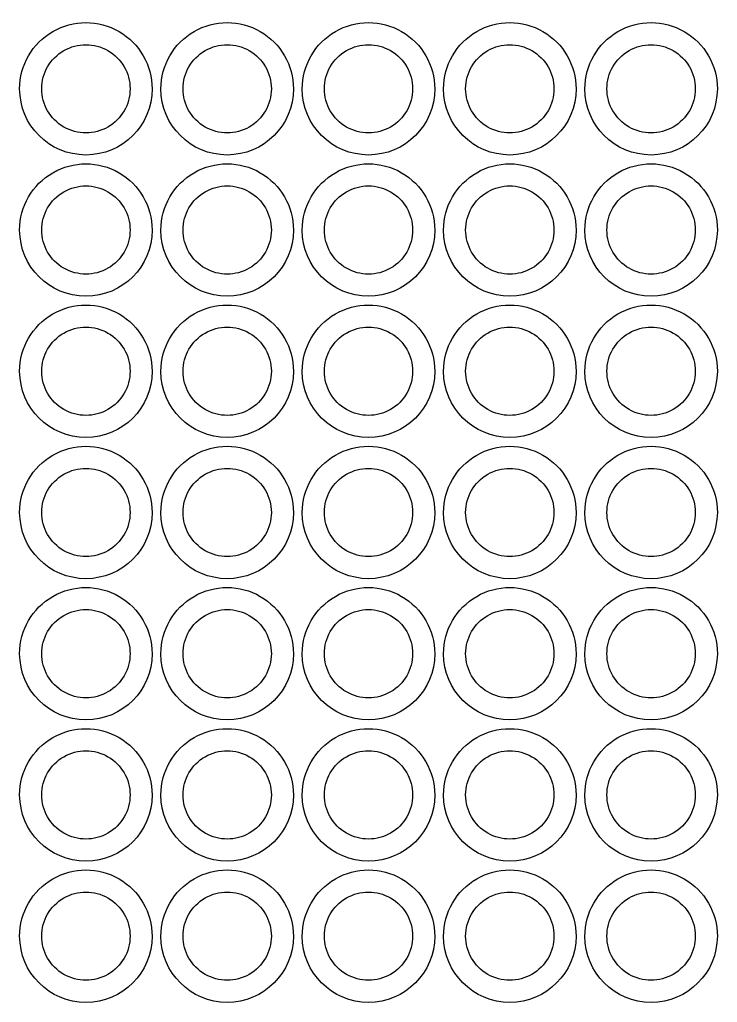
# Model space of a CAD drawing. Extents: x 9 to 391, y 39 to 560.
# Drawn here: x 121.9 to 200.9, y 256.5 to 367.8 of the extents above; entities that cross this region are included whole.
import ezdxf

# ---------------------------------------------------------------- set-up
doc = ezdxf.new("R2010")
doc.units = 0
doc.layers.add('Capa_2', color=7, linetype='CONTINUOUS')

msp = doc.modelspace()

# ---------------------------------------------------------------- linework, layer by layer
at = {"layer": 'Capa_2', "color": 5}
for points in [[(134.38403, 359.990904)], [(150.38403, 359.990904)], [(166.38403, 359.990904)], [(182.38403, 359.990904)], [(198.38403, 359.990904)], [(134.38403, 343.990904)], [(150.38403, 343.990904)], [(166.38403, 343.990904)], [(182.38403, 343.990904)], [(198.38403, 343.990904)], [(134.38403, 327.990904)], [(150.38403, 327.990904)], [(166.38403, 327.990904)], [(182.38403, 327.990904)], [(198.38403, 327.990904)], [(134.38403, 311.990904)], [(150.38403, 311.990904)], [(166.38403, 311.990904)], [(182.38403, 311.990904)], [(198.38403, 311.990904)], [(134.38403, 295.990904)], [(150.38403, 295.990904)], [(166.38403, 295.990904)], [(182.38403, 295.990904)], [(198.38403, 295.990904)], [(134.38403, 279.990904)], [(150.38403, 279.990904)], [(166.38403, 279.990904)], [(182.38403, 279.990904)], [(198.38403, 279.990904)], [(134.38403, 263.990904)], [(150.38403, 263.990904)], [(166.38403, 263.990904)], [(182.38403, 263.990904)], [(198.38403, 263.990904)]]:
    msp.add_lwpolyline(points, close=True, dxfattribs=at)
at = {"layer": 'Capa_2', "color": 7}
for points in [[(136.88403, 359.990904)], [(152.88403, 359.990904)], [(168.88403, 359.990904)], [(184.88403, 359.990904)], [(200.88403, 359.990904)], [(136.88403, 343.990904)], [(152.88403, 343.990904)], [(168.88403, 343.990904)], [(184.88403, 343.990904)], [(200.88403, 343.990904)], [(136.88403, 327.990904)], [(152.88403, 327.990904)], [(168.88403, 327.990904)], [(184.88403, 327.990904)], [(200.88403, 327.990904)], [(136.88403, 311.990904)], [(152.88403, 311.990904)], [(168.88403, 311.990904)], [(184.88403, 311.990904)], [(200.88403, 311.990904)], [(136.88403, 295.990904)], [(152.88403, 295.990904)], [(168.88403, 295.990904)], [(184.88403, 295.990904)], [(200.88403, 295.990904)], [(136.88403, 279.990904)], [(152.88403, 279.990904)], [(168.88403, 279.990904)], [(184.88403, 279.990904)], [(200.88403, 279.990904)], [(136.88403, 263.990904)], [(152.88403, 263.990904)], [(168.88403, 263.990904)], [(184.88403, 263.990904)], [(200.88403, 263.990904)]]:
    msp.add_lwpolyline(points, close=True, dxfattribs=at)
for points in [[(125.63403, 366.486095), (127.954538, 367.825841), (130.813522, 367.825841), (133.13403, 366.486095)], [(141.63403, 366.486095), (143.954538, 367.825841), (146.813522, 367.825841), (149.13403, 366.486095)], [(157.63403, 366.486095), (159.954538, 367.825841), (162.813522, 367.825841), (165.13403, 366.486095)], [(173.63403, 366.486095), (175.954538, 367.825841), (178.813522, 367.825841), (181.13403, 366.486095)], [(189.63403, 366.486095), (191.954538, 367.825841), (194.813522, 367.825841), (197.13403, 366.486095)], [(121.88403, 359.990904), (121.88403, 362.670396), (123.313522, 365.146349), (125.63403, 366.486095)], [(133.13403, 366.486095), (135.454538, 365.146349), (136.88403, 362.670396), (136.88403, 359.990904)], [(137.88403, 359.990904), (137.88403, 362.670396), (139.313522, 365.146349), (141.63403, 366.486095)], [(149.13403, 366.486095), (151.454538, 365.146349), (152.88403, 362.670396), (152.88403, 359.990904)], [(153.88403, 359.990904), (153.88403, 362.670396), (155.313522, 365.146349), (157.63403, 366.486095)], [(165.13403, 366.486095), (167.454538, 365.146349), (168.88403, 362.670396), (168.88403, 359.990904)], [(169.88403, 359.990904), (169.88403, 362.670396), (171.313522, 365.146349), (173.63403, 366.486095)], [(181.13403, 366.486095), (183.454538, 365.146349), (184.88403, 362.670396), (184.88403, 359.990904)], [(185.88403, 359.990904), (185.88403, 362.670396), (187.313522, 365.146349), (189.63403, 366.486095)], [(197.13403, 366.486095), (199.454538, 365.146349), (200.88403, 362.670396), (200.88403, 359.990904)], [(129.38403, 352.490904), (125.241894, 352.490904), (121.88403, 355.848769), (121.88403, 359.990904)], [(136.88403, 359.990904), (136.88403, 355.848769), (133.526165, 352.490904), (129.38403, 352.490904)], [(145.38403, 352.490904), (141.241894, 352.490904), (137.88403, 355.848769), (137.88403, 359.990904)], [(152.88403, 359.990904), (152.88403, 355.848769), (149.526165, 352.490904), (145.38403, 352.490904)], [(161.38403, 352.490904), (157.241894, 352.490904), (153.88403, 355.848769), (153.88403, 359.990904)], [(168.88403, 359.990904), (168.88403, 355.848769), (165.526165, 352.490904), (161.38403, 352.490904)], [(177.38403, 352.490904), (173.241894, 352.490904), (169.88403, 355.848769), (169.88403, 359.990904)], [(184.88403, 359.990904), (184.88403, 355.848769), (181.526165, 352.490904), (177.38403, 352.490904)], [(193.38403, 352.490904), (189.241894, 352.490904), (185.88403, 355.848769), (185.88403, 359.990904)], [(200.88403, 359.990904), (200.88403, 355.848769), (197.526165, 352.490904), (193.38403, 352.490904)], [(125.63403, 350.486095), (127.954538, 351.825841), (130.813522, 351.825841), (133.13403, 350.486095)], [(141.63403, 350.486095), (143.954538, 351.825841), (146.813522, 351.825841), (149.13403, 350.486095)], [(157.63403, 350.486095), (159.954538, 351.825841), (162.813522, 351.825841), (165.13403, 350.486095)], [(173.63403, 350.486095), (175.954538, 351.825841), (178.813522, 351.825841), (181.13403, 350.486095)], [(189.63403, 350.486095), (191.954538, 351.825841), (194.813522, 351.825841), (197.13403, 350.486095)], [(121.88403, 343.990904), (121.88403, 346.670396), (123.313522, 349.146349), (125.63403, 350.486095)], [(133.13403, 350.486095), (135.454538, 349.146349), (136.88403, 346.670396), (136.88403, 343.990904)], [(137.88403, 343.990904), (137.88403, 346.670396), (139.313522, 349.146349), (141.63403, 350.486095)], [(149.13403, 350.486095), (151.454538, 349.146349), (152.88403, 346.670396), (152.88403, 343.990904)], [(153.88403, 343.990904), (153.88403, 346.670396), (155.313522, 349.146349), (157.63403, 350.486095)], [(165.13403, 350.486095), (167.454538, 349.146349), (168.88403, 346.670396), (168.88403, 343.990904)], [(169.88403, 343.990904), (169.88403, 346.670396), (171.313522, 349.146349), (173.63403, 350.486095)], [(181.13403, 350.486095), (183.454538, 349.146349), (184.88403, 346.670396), (184.88403, 343.990904)], [(185.88403, 343.990904), (185.88403, 346.670396), (187.313522, 349.146349), (189.63403, 350.486095)], [(197.13403, 350.486095), (199.454538, 349.146349), (200.88403, 346.670396), (200.88403, 343.990904)], [(129.38403, 336.490904), (125.241894, 336.490904), (121.88403, 339.848769), (121.88403, 343.990904)], [(136.88403, 343.990904), (136.88403, 339.848769), (133.526165, 336.490904), (129.38403, 336.490904)], [(145.38403, 336.490904), (141.241894, 336.490904), (137.88403, 339.848769), (137.88403, 343.990904)], [(152.88403, 343.990904), (152.88403, 339.848769), (149.526165, 336.490904), (145.38403, 336.490904)], [(161.38403, 336.490904), (157.241894, 336.490904), (153.88403, 339.848769), (153.88403, 343.990904)], [(168.88403, 343.990904), (168.88403, 339.848769), (165.526165, 336.490904), (161.38403, 336.490904)], [(177.38403, 336.490904), (173.241894, 336.490904), (169.88403, 339.848769), (169.88403, 343.990904)], [(184.88403, 343.990904), (184.88403, 339.848769), (181.526165, 336.490904), (177.38403, 336.490904)], [(193.38403, 336.490904), (189.241894, 336.490904), (185.88403, 339.848769), (185.88403, 343.990904)], [(200.88403, 343.990904), (200.88403, 339.848769), (197.526165, 336.490904), (193.38403, 336.490904)], [(125.63403, 334.486095), (127.954538, 335.825841), (130.813522, 335.825841), (133.13403, 334.486095)], [(141.63403, 334.486095), (143.954538, 335.825841), (146.813522, 335.825841), (149.13403, 334.486095)], [(157.63403, 334.486095), (159.954538, 335.825841), (162.813522, 335.825841), (165.13403, 334.486095)], [(173.63403, 334.486095), (175.954538, 335.825841), (178.813522, 335.825841), (181.13403, 334.486095)], [(189.63403, 334.486095), (191.954538, 335.825841), (194.813522, 335.825841), (197.13403, 334.486095)], [(121.88403, 327.990904), (121.88403, 330.670396), (123.313522, 333.146349), (125.63403, 334.486095)], [(133.13403, 334.486095), (135.454538, 333.146349), (136.88403, 330.670396), (136.88403, 327.990904)], [(137.88403, 327.990904), (137.88403, 330.670396), (139.313522, 333.146349), (141.63403, 334.486095)], [(149.13403, 334.486095), (151.454538, 333.146349), (152.88403, 330.670396), (152.88403, 327.990904)], [(153.88403, 327.990904), (153.88403, 330.670396), (155.313522, 333.146349), (157.63403, 334.486095)], [(165.13403, 334.486095), (167.454538, 333.146349), (168.88403, 330.670396), (168.88403, 327.990904)], [(169.88403, 327.990904), (169.88403, 330.670396), (171.313522, 333.146349), (173.63403, 334.486095)], [(181.13403, 334.486095), (183.454538, 333.146349), (184.88403, 330.670396), (184.88403, 327.990904)], [(185.88403, 327.990904), (185.88403, 330.670396), (187.313522, 333.146349), (189.63403, 334.486095)], [(197.13403, 334.486095), (199.454538, 333.146349), (200.88403, 330.670396), (200.88403, 327.990904)], [(129.38403, 320.490904), (125.241894, 320.490904), (121.88403, 323.848769), (121.88403, 327.990904)], [(136.88403, 327.990904), (136.88403, 323.848769), (133.526165, 320.490904), (129.38403, 320.490904)], [(145.38403, 320.490904), (141.241894, 320.490904), (137.88403, 323.848769), (137.88403, 327.990904)], [(152.88403, 327.990904), (152.88403, 323.848769), (149.526165, 320.490904), (145.38403, 320.490904)], [(161.38403, 320.490904), (157.241894, 320.490904), (153.88403, 323.848769), (153.88403, 327.990904)], [(168.88403, 327.990904), (168.88403, 323.848769), (165.526165, 320.490904), (161.38403, 320.490904)], [(177.38403, 320.490904), (173.241894, 320.490904), (169.88403, 323.848769), (169.88403, 327.990904)], [(184.88403, 327.990904), (184.88403, 323.848769), (181.526165, 320.490904), (177.38403, 320.490904)], [(193.38403, 320.490904), (189.241894, 320.490904), (185.88403, 323.848769), (185.88403, 327.990904)], [(200.88403, 327.990904), (200.88403, 323.848769), (197.526165, 320.490904), (193.38403, 320.490904)], [(125.63403, 318.486095), (127.954538, 319.825841), (130.813522, 319.825841), (133.13403, 318.486095)], [(141.63403, 318.486095), (143.954538, 319.825841), (146.813522, 319.825841), (149.13403, 318.486095)], [(157.63403, 318.486095), (159.954538, 319.825841), (162.813522, 319.825841), (165.13403, 318.486095)], [(173.63403, 318.486095), (175.954538, 319.825841), (178.813522, 319.825841), (181.13403, 318.486095)], [(189.63403, 318.486095), (191.954538, 319.825841), (194.813522, 319.825841), (197.13403, 318.486095)], [(121.88403, 311.990904), (121.88403, 314.670396), (123.313522, 317.146349), (125.63403, 318.486095)], [(133.13403, 318.486095), (135.454538, 317.146349), (136.88403, 314.670396), (136.88403, 311.990904)], [(137.88403, 311.990904), (137.88403, 314.670396), (139.313522, 317.146349), (141.63403, 318.486095)], [(149.13403, 318.486095), (151.454538, 317.146349), (152.88403, 314.670396), (152.88403, 311.990904)], [(153.88403, 311.990904), (153.88403, 314.670396), (155.313522, 317.146349), (157.63403, 318.486095)], [(165.13403, 318.486095), (167.454538, 317.146349), (168.88403, 314.670396), (168.88403, 311.990904)], [(169.88403, 311.990904), (169.88403, 314.670396), (171.313522, 317.146349), (173.63403, 318.486095)], [(181.13403, 318.486095), (183.454538, 317.146349), (184.88403, 314.670396), (184.88403, 311.990904)], [(185.88403, 311.990904), (185.88403, 314.670396), (187.313522, 317.146349), (189.63403, 318.486095)], [(197.13403, 318.486095), (199.454538, 317.146349), (200.88403, 314.670396), (200.88403, 311.990904)], [(129.38403, 304.490904), (125.241894, 304.490904), (121.88403, 307.848769), (121.88403, 311.990904)], [(136.88403, 311.990904), (136.88403, 307.848769), (133.526165, 304.490904), (129.38403, 304.490904)], [(145.38403, 304.490904), (141.241894, 304.490904), (137.88403, 307.848769), (137.88403, 311.990904)], [(152.88403, 311.990904), (152.88403, 307.848769), (149.526165, 304.490904), (145.38403, 304.490904)], [(161.38403, 304.490904), (157.241894, 304.490904), (153.88403, 307.848769), (153.88403, 311.990904)], [(168.88403, 311.990904), (168.88403, 307.848769), (165.526165, 304.490904), (161.38403, 304.490904)], [(177.38403, 304.490904), (173.241894, 304.490904), (169.88403, 307.848769), (169.88403, 311.990904)], [(184.88403, 311.990904), (184.88403, 307.848769), (181.526165, 304.490904), (177.38403, 304.490904)], [(193.38403, 304.490904), (189.241894, 304.490904), (185.88403, 307.848769), (185.88403, 311.990904)], [(200.88403, 311.990904), (200.88403, 307.848769), (197.526165, 304.490904), (193.38403, 304.490904)], [(125.63403, 302.486095), (127.954538, 303.825841), (130.813522, 303.825841), (133.13403, 302.486095)], [(141.63403, 302.486095), (143.954538, 303.825841), (146.813522, 303.825841), (149.13403, 302.486095)], [(157.63403, 302.486095), (159.954538, 303.825841), (162.813522, 303.825841), (165.13403, 302.486095)], [(173.63403, 302.486095), (175.954538, 303.825841), (178.813522, 303.825841), (181.13403, 302.486095)], [(189.63403, 302.486095), (191.954538, 303.825841), (194.813522, 303.825841), (197.13403, 302.486095)], [(121.88403, 295.990904), (121.88403, 298.670396), (123.313522, 301.146349), (125.63403, 302.486095)], [(133.13403, 302.486095), (135.454538, 301.146349), (136.88403, 298.670396), (136.88403, 295.990904)], [(137.88403, 295.990904), (137.88403, 298.670396), (139.313522, 301.146349), (141.63403, 302.486095)], [(149.13403, 302.486095), (151.454538, 301.146349), (152.88403, 298.670396), (152.88403, 295.990904)], [(153.88403, 295.990904), (153.88403, 298.670396), (155.313522, 301.146349), (157.63403, 302.486095)], [(165.13403, 302.486095), (167.454538, 301.146349), (168.88403, 298.670396), (168.88403, 295.990904)], [(169.88403, 295.990904), (169.88403, 298.670396), (171.313522, 301.146349), (173.63403, 302.486095)], [(181.13403, 302.486095), (183.454538, 301.146349), (184.88403, 298.670396), (184.88403, 295.990904)], [(185.88403, 295.990904), (185.88403, 298.670396), (187.313522, 301.146349), (189.63403, 302.486095)], [(197.13403, 302.486095), (199.454538, 301.146349), (200.88403, 298.670396), (200.88403, 295.990904)], [(129.38403, 288.490904), (125.241894, 288.490904), (121.88403, 291.848769), (121.88403, 295.990904)], [(136.88403, 295.990904), (136.88403, 291.848769), (133.526165, 288.490904), (129.38403, 288.490904)], [(145.38403, 288.490904), (141.241894, 288.490904), (137.88403, 291.848769), (137.88403, 295.990904)], [(152.88403, 295.990904), (152.88403, 291.848769), (149.526165, 288.490904), (145.38403, 288.490904)], [(161.38403, 288.490904), (157.241894, 288.490904), (153.88403, 291.848769), (153.88403, 295.990904)], [(168.88403, 295.990904), (168.88403, 291.848769), (165.526165, 288.490904), (161.38403, 288.490904)], [(177.38403, 288.490904), (173.241894, 288.490904), (169.88403, 291.848769), (169.88403, 295.990904)], [(184.88403, 295.990904), (184.88403, 291.848769), (181.526165, 288.490904), (177.38403, 288.490904)], [(193.38403, 288.490904), (189.241894, 288.490904), (185.88403, 291.848769), (185.88403, 295.990904)], [(200.88403, 295.990904), (200.88403, 291.848769), (197.526165, 288.490904), (193.38403, 288.490904)], [(125.63403, 286.486095), (127.954538, 287.825841), (130.813522, 287.825841), (133.13403, 286.486095)], [(141.63403, 286.486095), (143.954538, 287.825841), (146.813522, 287.825841), (149.13403, 286.486095)], [(157.63403, 286.486095), (159.954538, 287.825841), (162.813522, 287.825841), (165.13403, 286.486095)], [(173.63403, 286.486095), (175.954538, 287.825841), (178.813522, 287.825841), (181.13403, 286.486095)], [(189.63403, 286.486095), (191.954538, 287.825841), (194.813522, 287.825841), (197.13403, 286.486095)], [(121.88403, 279.990904), (121.88403, 282.670396), (123.313522, 285.146349), (125.63403, 286.486095)], [(133.13403, 286.486095), (135.454538, 285.146349), (136.88403, 282.670396), (136.88403, 279.990904)], [(137.88403, 279.990904), (137.88403, 282.670396), (139.313522, 285.146349), (141.63403, 286.486095)], [(149.13403, 286.486095), (151.454538, 285.146349), (152.88403, 282.670396), (152.88403, 279.990904)], [(153.88403, 279.990904), (153.88403, 282.670396), (155.313522, 285.146349), (157.63403, 286.486095)], [(165.13403, 286.486095), (167.454538, 285.146349), (168.88403, 282.670396), (168.88403, 279.990904)], [(169.88403, 279.990904), (169.88403, 282.670396), (171.313522, 285.146349), (173.63403, 286.486095)], [(181.13403, 286.486095), (183.454538, 285.146349), (184.88403, 282.670396), (184.88403, 279.990904)], [(185.88403, 279.990904), (185.88403, 282.670396), (187.313522, 285.146349), (189.63403, 286.486095)], [(197.13403, 286.486095), (199.454538, 285.146349), (200.88403, 282.670396), (200.88403, 279.990904)], [(129.38403, 272.490904), (125.241894, 272.490904), (121.88403, 275.848769), (121.88403, 279.990904)], [(136.88403, 279.990904), (136.88403, 275.848769), (133.526165, 272.490904), (129.38403, 272.490904)], [(145.38403, 272.490904), (141.241894, 272.490904), (137.88403, 275.848769), (137.88403, 279.990904)], [(152.88403, 279.990904), (152.88403, 275.848769), (149.526165, 272.490904), (145.38403, 272.490904)], [(161.38403, 272.490904), (157.241894, 272.490904), (153.88403, 275.848769), (153.88403, 279.990904)], [(168.88403, 279.990904), (168.88403, 275.848769), (165.526165, 272.490904), (161.38403, 272.490904)], [(177.38403, 272.490904), (173.241894, 272.490904), (169.88403, 275.848769), (169.88403, 279.990904)], [(184.88403, 279.990904), (184.88403, 275.848769), (181.526165, 272.490904), (177.38403, 272.490904)], [(193.38403, 272.490904), (189.241894, 272.490904), (185.88403, 275.848769), (185.88403, 279.990904)], [(200.88403, 279.990904), (200.88403, 275.848769), (197.526165, 272.490904), (193.38403, 272.490904)], [(125.63403, 270.486095), (127.954538, 271.825841), (130.813522, 271.825841), (133.13403, 270.486095)], [(141.63403, 270.486095), (143.954538, 271.825841), (146.813522, 271.825841), (149.13403, 270.486095)], [(157.63403, 270.486095), (159.954538, 271.825841), (162.813522, 271.825841), (165.13403, 270.486095)], [(173.63403, 270.486095), (175.954538, 271.825841), (178.813522, 271.825841), (181.13403, 270.486095)], [(189.63403, 270.486095), (191.954538, 271.825841), (194.813522, 271.825841), (197.13403, 270.486095)], [(121.88403, 263.990904), (121.88403, 266.670396), (123.313522, 269.146349), (125.63403, 270.486095)], [(133.13403, 270.486095), (135.454538, 269.146349), (136.88403, 266.670396), (136.88403, 263.990904)], [(137.88403, 263.990904), (137.88403, 266.670396), (139.313522, 269.146349), (141.63403, 270.486095)], [(149.13403, 270.486095), (151.454538, 269.146349), (152.88403, 266.670396), (152.88403, 263.990904)], [(153.88403, 263.990904), (153.88403, 266.670396), (155.313522, 269.146349), (157.63403, 270.486095)], [(165.13403, 270.486095), (167.454538, 269.146349), (168.88403, 266.670396), (168.88403, 263.990904)], [(169.88403, 263.990904), (169.88403, 266.670396), (171.313522, 269.146349), (173.63403, 270.486095)], [(181.13403, 270.486095), (183.454538, 269.146349), (184.88403, 266.670396), (184.88403, 263.990904)], [(185.88403, 263.990904), (185.88403, 266.670396), (187.313522, 269.146349), (189.63403, 270.486095)], [(197.13403, 270.486095), (199.454538, 269.146349), (200.88403, 266.670396), (200.88403, 263.990904)], [(129.38403, 256.490904), (125.241894, 256.490904), (121.88403, 259.848769), (121.88403, 263.990904)], [(136.88403, 263.990904), (136.88403, 259.848769), (133.526165, 256.490904), (129.38403, 256.490904)], [(145.38403, 256.490904), (141.241894, 256.490904), (137.88403, 259.848769), (137.88403, 263.990904)], [(152.88403, 263.990904), (152.88403, 259.848769), (149.526165, 256.490904), (145.38403, 256.490904)], [(161.38403, 256.490904), (157.241894, 256.490904), (153.88403, 259.848769), (153.88403, 263.990904)], [(168.88403, 263.990904), (168.88403, 259.848769), (165.526165, 256.490904), (161.38403, 256.490904)], [(177.38403, 256.490904), (173.241894, 256.490904), (169.88403, 259.848769), (169.88403, 263.990904)], [(184.88403, 263.990904), (184.88403, 259.848769), (181.526165, 256.490904), (177.38403, 256.490904)], [(193.38403, 256.490904), (189.241894, 256.490904), (185.88403, 259.848769), (185.88403, 263.990904)], [(200.88403, 263.990904), (200.88403, 259.848769), (197.526165, 256.490904), (193.38403, 256.490904)]]:
    msp.add_open_spline(points, degree=3, dxfattribs=at)
at = {"layer": 'Capa_2', "color": 5}
for points in [[(126.88403, 364.321031), (128.431035, 365.214195), (130.337024, 365.214195), (131.88403, 364.321031)], [(142.88403, 364.321031), (144.431035, 365.214195), (146.337024, 365.214195), (147.88403, 364.321031)], [(158.88403, 364.321031), (160.431035, 365.214195), (162.337024, 365.214195), (163.88403, 364.321031)], [(174.88403, 364.321031), (176.431035, 365.214195), (178.337024, 365.214195), (179.88403, 364.321031)], [(190.88403, 364.321031), (192.431035, 365.214195), (194.337024, 365.214195), (195.88403, 364.321031)], [(124.38403, 359.990904), (124.38403, 361.777232), (125.337024, 363.427867), (126.88403, 364.321031)], [(131.88403, 364.321031), (133.431035, 363.427867), (134.38403, 361.777232), (134.38403, 359.990904)], [(140.38403, 359.990904), (140.38403, 361.777232), (141.337024, 363.427867), (142.88403, 364.321031)], [(147.88403, 364.321031), (149.431035, 363.427867), (150.38403, 361.777232), (150.38403, 359.990904)], [(156.38403, 359.990904), (156.38403, 361.777232), (157.337024, 363.427867), (158.88403, 364.321031)], [(163.88403, 364.321031), (165.431035, 363.427867), (166.38403, 361.777232), (166.38403, 359.990904)], [(172.38403, 359.990904), (172.38403, 361.777232), (173.337024, 363.427867), (174.88403, 364.321031)], [(179.88403, 364.321031), (181.431035, 363.427867), (182.38403, 361.777232), (182.38403, 359.990904)], [(188.38403, 359.990904), (188.38403, 361.777232), (189.337024, 363.427867), (190.88403, 364.321031)], [(195.88403, 364.321031), (197.431035, 363.427867), (198.38403, 361.777232), (198.38403, 359.990904)], [(126.88403, 355.660777), (125.337024, 356.553941), (124.38403, 358.204576), (124.38403, 359.990904)], [(134.38403, 359.990904), (134.38403, 358.204576), (133.431035, 356.553941), (131.88403, 355.660777)], [(142.88403, 355.660777), (141.337024, 356.553941), (140.38403, 358.204576), (140.38403, 359.990904)], [(150.38403, 359.990904), (150.38403, 358.204576), (149.431035, 356.553941), (147.88403, 355.660777)], [(158.88403, 355.660777), (157.337024, 356.553941), (156.38403, 358.204576), (156.38403, 359.990904)], [(166.38403, 359.990904), (166.38403, 358.204576), (165.431035, 356.553941), (163.88403, 355.660777)], [(174.88403, 355.660777), (173.337024, 356.553941), (172.38403, 358.204576), (172.38403, 359.990904)], [(182.38403, 359.990904), (182.38403, 358.204576), (181.431035, 356.553941), (179.88403, 355.660777)], [(190.88403, 355.660777), (189.337024, 356.553941), (188.38403, 358.204576), (188.38403, 359.990904)], [(198.38403, 359.990904), (198.38403, 358.204576), (197.431035, 356.553941), (195.88403, 355.660777)], [(131.88403, 355.660777), (130.337024, 354.767613), (128.431035, 354.767613), (126.88403, 355.660777)], [(147.88403, 355.660777), (146.337024, 354.767613), (144.431035, 354.767613), (142.88403, 355.660777)], [(163.88403, 355.660777), (162.337024, 354.767613), (160.431035, 354.767613), (158.88403, 355.660777)], [(179.88403, 355.660777), (178.337024, 354.767613), (176.431035, 354.767613), (174.88403, 355.660777)], [(195.88403, 355.660777), (194.337024, 354.767613), (192.431035, 354.767613), (190.88403, 355.660777)], [(126.88403, 348.321031), (128.431035, 349.214195), (130.337024, 349.214195), (131.88403, 348.321031)], [(142.88403, 348.321031), (144.431035, 349.214195), (146.337024, 349.214195), (147.88403, 348.321031)], [(158.88403, 348.321031), (160.431035, 349.214195), (162.337024, 349.214195), (163.88403, 348.321031)], [(174.88403, 348.321031), (176.431035, 349.214195), (178.337024, 349.214195), (179.88403, 348.321031)], [(190.88403, 348.321031), (192.431035, 349.214195), (194.337024, 349.214195), (195.88403, 348.321031)], [(124.38403, 343.990904), (124.38403, 345.777232), (125.337024, 347.427867), (126.88403, 348.321031)], [(131.88403, 348.321031), (133.431035, 347.427867), (134.38403, 345.777232), (134.38403, 343.990904)], [(140.38403, 343.990904), (140.38403, 345.777232), (141.337024, 347.427867), (142.88403, 348.321031)], [(147.88403, 348.321031), (149.431035, 347.427867), (150.38403, 345.777232), (150.38403, 343.990904)], [(156.38403, 343.990904), (156.38403, 345.777232), (157.337024, 347.427867), (158.88403, 348.321031)], [(163.88403, 348.321031), (165.431035, 347.427867), (166.38403, 345.777232), (166.38403, 343.990904)], [(172.38403, 343.990904), (172.38403, 345.777232), (173.337024, 347.427867), (174.88403, 348.321031)], [(179.88403, 348.321031), (181.431035, 347.427867), (182.38403, 345.777232), (182.38403, 343.990904)], [(188.38403, 343.990904), (188.38403, 345.777232), (189.337024, 347.427867), (190.88403, 348.321031)], [(195.88403, 348.321031), (197.431035, 347.427867), (198.38403, 345.777232), (198.38403, 343.990904)], [(126.88403, 339.660777), (125.337024, 340.553941), (124.38403, 342.204576), (124.38403, 343.990904)], [(134.38403, 343.990904), (134.38403, 342.204576), (133.431035, 340.553941), (131.88403, 339.660777)], [(142.88403, 339.660777), (141.337024, 340.553941), (140.38403, 342.204576), (140.38403, 343.990904)], [(150.38403, 343.990904), (150.38403, 342.204576), (149.431035, 340.553941), (147.88403, 339.660777)], [(158.88403, 339.660777), (157.337024, 340.553941), (156.38403, 342.204576), (156.38403, 343.990904)], [(166.38403, 343.990904), (166.38403, 342.204576), (165.431035, 340.553941), (163.88403, 339.660777)], [(174.88403, 339.660777), (173.337024, 340.553941), (172.38403, 342.204576), (172.38403, 343.990904)], [(182.38403, 343.990904), (182.38403, 342.204576), (181.431035, 340.553941), (179.88403, 339.660777)], [(190.88403, 339.660777), (189.337024, 340.553941), (188.38403, 342.204576), (188.38403, 343.990904)], [(198.38403, 343.990904), (198.38403, 342.204576), (197.431035, 340.553941), (195.88403, 339.660777)], [(131.88403, 339.660777), (130.337024, 338.767613), (128.431035, 338.767613), (126.88403, 339.660777)], [(147.88403, 339.660777), (146.337024, 338.767613), (144.431035, 338.767613), (142.88403, 339.660777)], [(163.88403, 339.660777), (162.337024, 338.767613), (160.431035, 338.767613), (158.88403, 339.660777)], [(179.88403, 339.660777), (178.337024, 338.767613), (176.431035, 338.767613), (174.88403, 339.660777)], [(195.88403, 339.660777), (194.337024, 338.767613), (192.431035, 338.767613), (190.88403, 339.660777)], [(126.88403, 332.321031), (128.431035, 333.214195), (130.337024, 333.214195), (131.88403, 332.321031)], [(142.88403, 332.321031), (144.431035, 333.214195), (146.337024, 333.214195), (147.88403, 332.321031)], [(158.88403, 332.321031), (160.431035, 333.214195), (162.337024, 333.214195), (163.88403, 332.321031)], [(174.88403, 332.321031), (176.431035, 333.214195), (178.337024, 333.214195), (179.88403, 332.321031)], [(190.88403, 332.321031), (192.431035, 333.214195), (194.337024, 333.214195), (195.88403, 332.321031)], [(124.38403, 327.990904), (124.38403, 329.777232), (125.337024, 331.427867), (126.88403, 332.321031)], [(131.88403, 332.321031), (133.431035, 331.427867), (134.38403, 329.777232), (134.38403, 327.990904)], [(140.38403, 327.990904), (140.38403, 329.777232), (141.337024, 331.427867), (142.88403, 332.321031)], [(147.88403, 332.321031), (149.431035, 331.427867), (150.38403, 329.777232), (150.38403, 327.990904)], [(156.38403, 327.990904), (156.38403, 329.777232), (157.337024, 331.427867), (158.88403, 332.321031)], [(163.88403, 332.321031), (165.431035, 331.427867), (166.38403, 329.777232), (166.38403, 327.990904)], [(172.38403, 327.990904), (172.38403, 329.777232), (173.337024, 331.427867), (174.88403, 332.321031)], [(179.88403, 332.321031), (181.431035, 331.427867), (182.38403, 329.777232), (182.38403, 327.990904)], [(188.38403, 327.990904), (188.38403, 329.777232), (189.337024, 331.427867), (190.88403, 332.321031)], [(195.88403, 332.321031), (197.431035, 331.427867), (198.38403, 329.777232), (198.38403, 327.990904)], [(126.88403, 323.660777), (125.337024, 324.553941), (124.38403, 326.204576), (124.38403, 327.990904)], [(134.38403, 327.990904), (134.38403, 326.204576), (133.431035, 324.553941), (131.88403, 323.660777)], [(142.88403, 323.660777), (141.337024, 324.553941), (140.38403, 326.204576), (140.38403, 327.990904)], [(150.38403, 327.990904), (150.38403, 326.204576), (149.431035, 324.553941), (147.88403, 323.660777)], [(158.88403, 323.660777), (157.337024, 324.553941), (156.38403, 326.204576), (156.38403, 327.990904)], [(166.38403, 327.990904), (166.38403, 326.204576), (165.431035, 324.553941), (163.88403, 323.660777)], [(174.88403, 323.660777), (173.337024, 324.553941), (172.38403, 326.204576), (172.38403, 327.990904)], [(182.38403, 327.990904), (182.38403, 326.204576), (181.431035, 324.553941), (179.88403, 323.660777)], [(190.88403, 323.660777), (189.337024, 324.553941), (188.38403, 326.204576), (188.38403, 327.990904)], [(198.38403, 327.990904), (198.38403, 326.204576), (197.431035, 324.553941), (195.88403, 323.660777)], [(131.88403, 323.660777), (130.337024, 322.767613), (128.431035, 322.767613), (126.88403, 323.660777)], [(147.88403, 323.660777), (146.337024, 322.767613), (144.431035, 322.767613), (142.88403, 323.660777)], [(163.88403, 323.660777), (162.337024, 322.767613), (160.431035, 322.767613), (158.88403, 323.660777)], [(179.88403, 323.660777), (178.337024, 322.767613), (176.431035, 322.767613), (174.88403, 323.660777)], [(195.88403, 323.660777), (194.337024, 322.767613), (192.431035, 322.767613), (190.88403, 323.660777)], [(124.38403, 311.990904), (124.38403, 313.777232), (125.337024, 315.427867), (126.88403, 316.321031)], [(126.88403, 316.321031), (128.431035, 317.214195), (130.337024, 317.214195), (131.88403, 316.321031)], [(131.88403, 316.321031), (133.431035, 315.427867), (134.38403, 313.777232), (134.38403, 311.990904)], [(140.38403, 311.990904), (140.38403, 313.777232), (141.337024, 315.427867), (142.88403, 316.321031)], [(142.88403, 316.321031), (144.431035, 317.214195), (146.337024, 317.214195), (147.88403, 316.321031)], [(147.88403, 316.321031), (149.431035, 315.427867), (150.38403, 313.777232), (150.38403, 311.990904)], [(156.38403, 311.990904), (156.38403, 313.777232), (157.337024, 315.427867), (158.88403, 316.321031)], [(158.88403, 316.321031), (160.431035, 317.214195), (162.337024, 317.214195), (163.88403, 316.321031)], [(163.88403, 316.321031), (165.431035, 315.427867), (166.38403, 313.777232), (166.38403, 311.990904)], [(172.38403, 311.990904), (172.38403, 313.777232), (173.337024, 315.427867), (174.88403, 316.321031)], [(174.88403, 316.321031), (176.431035, 317.214195), (178.337024, 317.214195), (179.88403, 316.321031)], [(179.88403, 316.321031), (181.431035, 315.427867), (182.38403, 313.777232), (182.38403, 311.990904)], [(188.38403, 311.990904), (188.38403, 313.777232), (189.337024, 315.427867), (190.88403, 316.321031)], [(190.88403, 316.321031), (192.431035, 317.214195), (194.337024, 317.214195), (195.88403, 316.321031)], [(195.88403, 316.321031), (197.431035, 315.427867), (198.38403, 313.777232), (198.38403, 311.990904)], [(126.88403, 307.660777), (125.337024, 308.553941), (124.38403, 310.204576), (124.38403, 311.990904)], [(134.38403, 311.990904), (134.38403, 310.204576), (133.431035, 308.553941), (131.88403, 307.660777)], [(142.88403, 307.660777), (141.337024, 308.553941), (140.38403, 310.204576), (140.38403, 311.990904)], [(150.38403, 311.990904), (150.38403, 310.204576), (149.431035, 308.553941), (147.88403, 307.660777)], [(158.88403, 307.660777), (157.337024, 308.553941), (156.38403, 310.204576), (156.38403, 311.990904)], [(166.38403, 311.990904), (166.38403, 310.204576), (165.431035, 308.553941), (163.88403, 307.660777)], [(174.88403, 307.660777), (173.337024, 308.553941), (172.38403, 310.204576), (172.38403, 311.990904)], [(182.38403, 311.990904), (182.38403, 310.204576), (181.431035, 308.553941), (179.88403, 307.660777)], [(190.88403, 307.660777), (189.337024, 308.553941), (188.38403, 310.204576), (188.38403, 311.990904)], [(198.38403, 311.990904), (198.38403, 310.204576), (197.431035, 308.553941), (195.88403, 307.660777)], [(131.88403, 307.660777), (130.337024, 306.767613), (128.431035, 306.767613), (126.88403, 307.660777)], [(147.88403, 307.660777), (146.337024, 306.767613), (144.431035, 306.767613), (142.88403, 307.660777)], [(163.88403, 307.660777), (162.337024, 306.767613), (160.431035, 306.767613), (158.88403, 307.660777)], [(179.88403, 307.660777), (178.337024, 306.767613), (176.431035, 306.767613), (174.88403, 307.660777)], [(195.88403, 307.660777), (194.337024, 306.767613), (192.431035, 306.767613), (190.88403, 307.660777)], [(126.88403, 300.321031), (128.431035, 301.214195), (130.337024, 301.214195), (131.88403, 300.321031)], [(142.88403, 300.321031), (144.431035, 301.214195), (146.337024, 301.214195), (147.88403, 300.321031)], [(158.88403, 300.321031), (160.431035, 301.214195), (162.337024, 301.214195), (163.88403, 300.321031)], [(174.88403, 300.321031), (176.431035, 301.214195), (178.337024, 301.214195), (179.88403, 300.321031)], [(190.88403, 300.321031), (192.431035, 301.214195), (194.337024, 301.214195), (195.88403, 300.321031)], [(124.38403, 295.990904), (124.38403, 297.777232), (125.337024, 299.427867), (126.88403, 300.321031)], [(131.88403, 300.321031), (133.431035, 299.427867), (134.38403, 297.777232), (134.38403, 295.990904)], [(140.38403, 295.990904), (140.38403, 297.777232), (141.337024, 299.427867), (142.88403, 300.321031)], [(147.88403, 300.321031), (149.431035, 299.427867), (150.38403, 297.777232), (150.38403, 295.990904)], [(156.38403, 295.990904), (156.38403, 297.777232), (157.337024, 299.427867), (158.88403, 300.321031)], [(163.88403, 300.321031), (165.431035, 299.427867), (166.38403, 297.777232), (166.38403, 295.990904)], [(172.38403, 295.990904), (172.38403, 297.777232), (173.337024, 299.427867), (174.88403, 300.321031)], [(179.88403, 300.321031), (181.431035, 299.427867), (182.38403, 297.777232), (182.38403, 295.990904)], [(188.38403, 295.990904), (188.38403, 297.777232), (189.337024, 299.427867), (190.88403, 300.321031)], [(195.88403, 300.321031), (197.431035, 299.427867), (198.38403, 297.777232), (198.38403, 295.990904)], [(126.88403, 291.660777), (125.337024, 292.553941), (124.38403, 294.204576), (124.38403, 295.990904)], [(134.38403, 295.990904), (134.38403, 294.204576), (133.431035, 292.553941), (131.88403, 291.660777)], [(142.88403, 291.660777), (141.337024, 292.553941), (140.38403, 294.204576), (140.38403, 295.990904)], [(150.38403, 295.990904), (150.38403, 294.204576), (149.431035, 292.553941), (147.88403, 291.660777)], [(158.88403, 291.660777), (157.337024, 292.553941), (156.38403, 294.204576), (156.38403, 295.990904)], [(166.38403, 295.990904), (166.38403, 294.204576), (165.431035, 292.553941), (163.88403, 291.660777)], [(174.88403, 291.660777), (173.337024, 292.553941), (172.38403, 294.204576), (172.38403, 295.990904)], [(182.38403, 295.990904), (182.38403, 294.204576), (181.431035, 292.553941), (179.88403, 291.660777)], [(190.88403, 291.660777), (189.337024, 292.553941), (188.38403, 294.204576), (188.38403, 295.990904)], [(198.38403, 295.990904), (198.38403, 294.204576), (197.431035, 292.553941), (195.88403, 291.660777)], [(131.88403, 291.660777), (130.337024, 290.767613), (128.431035, 290.767613), (126.88403, 291.660777)], [(147.88403, 291.660777), (146.337024, 290.767613), (144.431035, 290.767613), (142.88403, 291.660777)], [(163.88403, 291.660777), (162.337024, 290.767613), (160.431035, 290.767613), (158.88403, 291.660777)], [(179.88403, 291.660777), (178.337024, 290.767613), (176.431035, 290.767613), (174.88403, 291.660777)], [(195.88403, 291.660777), (194.337024, 290.767613), (192.431035, 290.767613), (190.88403, 291.660777)], [(126.88403, 284.321031), (128.431035, 285.214195), (130.337024, 285.214195), (131.88403, 284.321031)], [(142.88403, 284.321031), (144.431035, 285.214195), (146.337024, 285.214195), (147.88403, 284.321031)], [(158.88403, 284.321031), (160.431035, 285.214195), (162.337024, 285.214195), (163.88403, 284.321031)], [(174.88403, 284.321031), (176.431035, 285.214195), (178.337024, 285.214195), (179.88403, 284.321031)], [(190.88403, 284.321031), (192.431035, 285.214195), (194.337024, 285.214195), (195.88403, 284.321031)], [(124.38403, 279.990904), (124.38403, 281.777232), (125.337024, 283.427867), (126.88403, 284.321031)], [(131.88403, 284.321031), (133.431035, 283.427867), (134.38403, 281.777232), (134.38403, 279.990904)], [(140.38403, 279.990904), (140.38403, 281.777232), (141.337024, 283.427867), (142.88403, 284.321031)], [(147.88403, 284.321031), (149.431035, 283.427867), (150.38403, 281.777232), (150.38403, 279.990904)], [(156.38403, 279.990904), (156.38403, 281.777232), (157.337024, 283.427867), (158.88403, 284.321031)], [(163.88403, 284.321031), (165.431035, 283.427867), (166.38403, 281.777232), (166.38403, 279.990904)], [(172.38403, 279.990904), (172.38403, 281.777232), (173.337024, 283.427867), (174.88403, 284.321031)], [(179.88403, 284.321031), (181.431035, 283.427867), (182.38403, 281.777232), (182.38403, 279.990904)], [(188.38403, 279.990904), (188.38403, 281.777232), (189.337024, 283.427867), (190.88403, 284.321031)], [(195.88403, 284.321031), (197.431035, 283.427867), (198.38403, 281.777232), (198.38403, 279.990904)], [(126.88403, 275.660777), (125.337024, 276.553941), (124.38403, 278.204576), (124.38403, 279.990904)], [(134.38403, 279.990904), (134.38403, 278.204576), (133.431035, 276.553941), (131.88403, 275.660777)], [(142.88403, 275.660777), (141.337024, 276.553941), (140.38403, 278.204576), (140.38403, 279.990904)], [(150.38403, 279.990904), (150.38403, 278.204576), (149.431035, 276.553941), (147.88403, 275.660777)], [(158.88403, 275.660777), (157.337024, 276.553941), (156.38403, 278.204576), (156.38403, 279.990904)], [(166.38403, 279.990904), (166.38403, 278.204576), (165.431035, 276.553941), (163.88403, 275.660777)], [(174.88403, 275.660777), (173.337024, 276.553941), (172.38403, 278.204576), (172.38403, 279.990904)], [(182.38403, 279.990904), (182.38403, 278.204576), (181.431035, 276.553941), (179.88403, 275.660777)], [(190.88403, 275.660777), (189.337024, 276.553941), (188.38403, 278.204576), (188.38403, 279.990904)], [(198.38403, 279.990904), (198.38403, 278.204576), (197.431035, 276.553941), (195.88403, 275.660777)], [(131.88403, 275.660777), (130.337024, 274.767613), (128.431035, 274.767613), (126.88403, 275.660777)], [(147.88403, 275.660777), (146.337024, 274.767613), (144.431035, 274.767613), (142.88403, 275.660777)], [(163.88403, 275.660777), (162.337024, 274.767613), (160.431035, 274.767613), (158.88403, 275.660777)], [(179.88403, 275.660777), (178.337024, 274.767613), (176.431035, 274.767613), (174.88403, 275.660777)], [(195.88403, 275.660777), (194.337024, 274.767613), (192.431035, 274.767613), (190.88403, 275.660777)], [(124.38403, 263.990904), (124.38403, 265.777232), (125.337024, 267.427867), (126.88403, 268.321031)], [(126.88403, 268.321031), (128.431035, 269.214195), (130.337024, 269.214195), (131.88403, 268.321031)], [(131.88403, 268.321031), (133.431035, 267.427867), (134.38403, 265.777232), (134.38403, 263.990904)], [(140.38403, 263.990904), (140.38403, 265.777232), (141.337024, 267.427867), (142.88403, 268.321031)], [(142.88403, 268.321031), (144.431035, 269.214195), (146.337024, 269.214195), (147.88403, 268.321031)], [(147.88403, 268.321031), (149.431035, 267.427867), (150.38403, 265.777232), (150.38403, 263.990904)], [(156.38403, 263.990904), (156.38403, 265.777232), (157.337024, 267.427867), (158.88403, 268.321031)], [(158.88403, 268.321031), (160.431035, 269.214195), (162.337024, 269.214195), (163.88403, 268.321031)], [(163.88403, 268.321031), (165.431035, 267.427867), (166.38403, 265.777232), (166.38403, 263.990904)], [(172.38403, 263.990904), (172.38403, 265.777232), (173.337024, 267.427867), (174.88403, 268.321031)], [(174.88403, 268.321031), (176.431035, 269.214195), (178.337024, 269.214195), (179.88403, 268.321031)], [(179.88403, 268.321031), (181.431035, 267.427867), (182.38403, 265.777232), (182.38403, 263.990904)], [(188.38403, 263.990904), (188.38403, 265.777232), (189.337024, 267.427867), (190.88403, 268.321031)], [(190.88403, 268.321031), (192.431035, 269.214195), (194.337024, 269.214195), (195.88403, 268.321031)], [(195.88403, 268.321031), (197.431035, 267.427867), (198.38403, 265.777232), (198.38403, 263.990904)], [(126.88403, 259.660777), (125.337024, 260.553941), (124.38403, 262.204576), (124.38403, 263.990904)], [(134.38403, 263.990904), (134.38403, 262.204576), (133.431035, 260.553941), (131.88403, 259.660777)], [(142.88403, 259.660777), (141.337024, 260.553941), (140.38403, 262.204576), (140.38403, 263.990904)], [(150.38403, 263.990904), (150.38403, 262.204576), (149.431035, 260.553941), (147.88403, 259.660777)], [(158.88403, 259.660777), (157.337024, 260.553941), (156.38403, 262.204576), (156.38403, 263.990904)], [(166.38403, 263.990904), (166.38403, 262.204576), (165.431035, 260.553941), (163.88403, 259.660777)], [(174.88403, 259.660777), (173.337024, 260.553941), (172.38403, 262.204576), (172.38403, 263.990904)], [(182.38403, 263.990904), (182.38403, 262.204576), (181.431035, 260.553941), (179.88403, 259.660777)], [(190.88403, 259.660777), (189.337024, 260.553941), (188.38403, 262.204576), (188.38403, 263.990904)], [(198.38403, 263.990904), (198.38403, 262.204576), (197.431035, 260.553941), (195.88403, 259.660777)], [(131.88403, 259.660777), (130.337024, 258.767613), (128.431035, 258.767613), (126.88403, 259.660777)], [(147.88403, 259.660777), (146.337024, 258.767613), (144.431035, 258.767613), (142.88403, 259.660777)], [(163.88403, 259.660777), (162.337024, 258.767613), (160.431035, 258.767613), (158.88403, 259.660777)], [(179.88403, 259.660777), (178.337024, 258.767613), (176.431035, 258.767613), (174.88403, 259.660777)], [(195.88403, 259.660777), (194.337024, 258.767613), (192.431035, 258.767613), (190.88403, 259.660777)]]:
    msp.add_open_spline(points, degree=3, dxfattribs=at)

doc.saveas('drawing.dxf')
